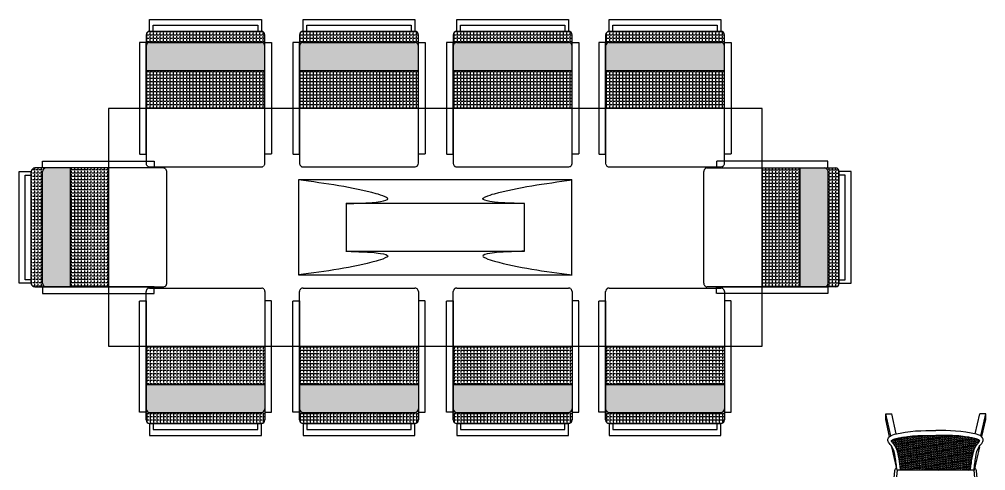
# Model space of a CAD drawing. Header units: millimetres. Extents: x -38686 to 870903, y -23218 to 232707.
# Drawn here: x 52731 to 56798, y 28785 to 30683 of the extents above; entities that cross this region are included whole.
import ezdxf

# ---------------------------------------------------------------- set-up
doc = ezdxf.new("R2010")
doc.units = ezdxf.units.MM
doc.header["$LTSCALE"] = 10
doc.linetypes.add('HIDDEN', pattern=[0.375, 0.25, -0.125])
doc.layers.add('40 - Detail Outline', color=142, linetype='Continuous')
pattern_1 = [(0.000354, (12900.36, 35898.262), (-8.64e-05, 13.97), [10.16, -3.81]), (90.000354, (12900.36, 35898.262), (-13.97, -8.64e-05), [10.16, -3.81])]
pattern_2 = [(0.000354, (12259.322, 35898.262), (-8.64e-05, 13.97), [10.16, -3.81]), (90.000354, (12259.322, 35898.262), (-13.97, -8.64e-05), [10.16, -3.81])]
pattern_3 = [(0.000354, (11612.477, 35898.262), (-8.64e-05, 13.97), [10.16, -3.81]), (90.000354, (11612.477, 35898.262), (-13.97, -8.64e-05), [10.16, -3.81])]
pattern_4 = [(0.000354, (10966.714, 35898.262), (-8.64e-05, 13.97), [10.16, -3.81]), (90.000354, (10966.714, 35898.262), (-13.97, -8.64e-05), [10.16, -3.81])]
pattern_5 = [(359.999646, (12900.36, 23717.933), (-8.64e-05, -13.97), [10.16, -3.81]), (269.999646, (12900.36, 23717.933), (-13.97, 8.64e-05), [10.16, -3.81])]
pattern_6 = [(359.999646, (12259.322, 23717.933), (-8.64e-05, -13.97), [10.16, -3.81]), (269.999646, (12259.322, 23717.933), (-13.97, 8.64e-05), [10.16, -3.81])]
pattern_7 = [(359.999646, (11612.477, 23717.933), (-8.64e-05, -13.97), [10.16, -3.81]), (269.999646, (11612.477, 23717.933), (-13.97, 8.64e-05), [10.16, -3.81])]
pattern_8 = [(359.999646, (10966.714, 23717.933), (-8.64e-05, -13.97), [10.16, -3.81]), (269.999646, (10966.714, 23717.933), (-13.97, 8.64e-05), [10.16, -3.81])]
pattern_9 = [(89.999646, (61446.726, -12739.927), (13.97, -8.64e-05), [10.16, -3.81]), (359.999646, (61446.726, -12739.927), (-8.64e-05, -13.97), [10.16, -3.81])]
pattern_10 = [(90.000354, (47516.397, -12739.927), (-13.97, -8.64e-05), [10.16, -3.81]), (180.000354, (47516.397, -12739.927), (8.64e-05, -13.97), [10.16, -3.81])]

msp = doc.modelspace()

# ---------------------------------------------------------------- hatches: boundary and pattern name
at = {"layer": '40 - Detail Outline'}
h = msp.add_hatch(dxfattribs=at)
h.set_pattern_fill('ANGLE', color=251, scale=2, angle=0.000354, style=0)
h.set_pattern_definition(pattern_4)
h.paths.add_polyline_path([(53749.739, 30585.768, -0.41421356), (53764.739, 30570.768), (53764.739, 30617.842, 0.41421356), (53749.739, 30632.842), (53279.739, 30632.842, 0.41421356), (53264.739, 30617.842), (53264.739, 30570.768, -0.41421356), (53279.739, 30585.768)])
h = msp.add_hatch(dxfattribs=at)
h.set_pattern_fill('ANGLE', color=251, scale=2, angle=0.000354, style=0)
h.set_pattern_definition(pattern_3)
h.paths.add_polyline_path([(54395.501, 30585.768, -0.41421356), (54410.501, 30570.768), (54410.501, 30617.842, 0.41421356), (54395.501, 30632.842), (53925.501, 30632.842, 0.41421356), (53910.501, 30617.842), (53910.501, 30570.768, -0.41421356), (53925.501, 30585.768)])
h = msp.add_hatch(dxfattribs=at)
h.set_pattern_fill('ANGLE', color=251, scale=2, angle=0.000354, style=0)
h.set_pattern_definition(pattern_2)
h.paths.add_polyline_path([(55042.346, 30585.768, -0.41421356), (55057.346, 30570.768), (55057.346, 30617.842, 0.41421356), (55042.346, 30632.842), (54572.346, 30632.842, 0.41421356), (54557.346, 30617.842), (54557.346, 30570.768, -0.41421356), (54572.346, 30585.768)])
h = msp.add_hatch(dxfattribs=at)
h.set_pattern_fill('ANGLE', color=251, scale=2, angle=0.000354, style=0)
h.set_pattern_definition(pattern_1)
h.paths.add_polyline_path([(55683.384, 30585.768, -0.41421356), (55698.384, 30570.768), (55698.384, 30617.842, 0.41421356), (55683.384, 30632.842), (55213.384, 30632.842, 0.41421356), (55198.384, 30617.842), (55198.384, 30570.768, -0.41421356), (55213.384, 30585.768)])
h = msp.add_hatch(dxfattribs=at)
h.set_pattern_fill('ANGLE', color=251, angle=45.000354, style=0)
h.set_pattern_definition([(45.000354, (10966.714, 35898.262), (-4.9391714, 4.9391103), [5.08, -1.905]), (135.000354, (10966.714, 35898.262), (-4.9391103, -4.9391714), [5.08, -1.905])])
h.paths.add_polyline_path([(53764.739, 30468.164), (53764.739, 30570.768, 0.41421356), (53749.739, 30585.768), (53279.739, 30585.768, 0.41421356), (53264.739, 30570.768), (53264.739, 30468.164)])
h = msp.add_hatch(dxfattribs=at)
h.set_pattern_fill('ANGLE', color=251, angle=45.000354, style=0)
h.set_pattern_definition([(45.000354, (11612.477, 35898.262), (-4.9391714, 4.9391103), [5.08, -1.905]), (135.000354, (11612.477, 35898.262), (-4.9391103, -4.9391714), [5.08, -1.905])])
h.paths.add_polyline_path([(54410.501, 30468.164), (54410.501, 30570.768, 0.41421356), (54395.501, 30585.768), (53925.501, 30585.768, 0.41421356), (53910.501, 30570.768), (53910.501, 30468.164)])
h = msp.add_hatch(dxfattribs=at)
h.set_pattern_fill('ANGLE', color=251, angle=45.000354, style=0)
h.set_pattern_definition([(45.000354, (12259.322, 35898.262), (-4.9391714, 4.9391103), [5.08, -1.905]), (135.000354, (12259.322, 35898.262), (-4.9391103, -4.9391714), [5.08, -1.905])])
h.paths.add_polyline_path([(55057.346, 30468.164), (55057.346, 30570.768, 0.41421356), (55042.346, 30585.768), (54572.346, 30585.768, 0.41421356), (54557.346, 30570.768), (54557.346, 30468.164)])
h = msp.add_hatch(dxfattribs=at)
h.set_pattern_fill('ANGLE', color=251, angle=45.000354, style=0)
h.set_pattern_definition([(45.000354, (12900.36, 35898.262), (-4.9391714, 4.9391103), [5.08, -1.905]), (135.000354, (12900.36, 35898.262), (-4.9391103, -4.9391714), [5.08, -1.905])])
h.paths.add_polyline_path([(55698.384, 30468.164), (55698.384, 30570.768, 0.41421356), (55683.384, 30585.768), (55213.384, 30585.768, 0.41421356), (55198.384, 30570.768), (55198.384, 30468.164)])
h = msp.add_hatch(dxfattribs=at)
h.set_pattern_fill('ANGLE', color=251, scale=2, angle=0.000354, style=0)
h.set_pattern_definition(pattern_4)
h.paths.add_polyline_path([(53264.739, 30308.098), (53764.739, 30308.098), (53764.739, 30468.164), (53264.739, 30468.164)])
h = msp.add_hatch(dxfattribs=at)
h.set_pattern_fill('ANGLE', color=251, scale=2, angle=0.000354, style=0)
h.set_pattern_definition(pattern_3)
h.paths.add_polyline_path([(53910.501, 30308.098), (54410.501, 30308.098), (54410.501, 30468.164), (53910.501, 30468.164)])
h = msp.add_hatch(dxfattribs=at)
h.set_pattern_fill('ANGLE', color=251, scale=2, angle=0.000354, style=0)
h.set_pattern_definition(pattern_2)
h.paths.add_polyline_path([(54557.346, 30308.098), (55057.346, 30308.098), (55057.346, 30468.164), (54557.346, 30468.164)])
h = msp.add_hatch(dxfattribs=at)
h.set_pattern_fill('ANGLE', color=251, scale=2, angle=0.000354, style=0)
h.set_pattern_definition(pattern_1)
h.paths.add_polyline_path([(55198.384, 30308.098), (55698.384, 30308.098), (55698.384, 30468.164), (55198.384, 30468.164)])
h = msp.add_hatch(dxfattribs=at)
h.set_pattern_fill('ANGLE', color=251, scale=2, angle=90.000354, style=0)
h.set_pattern_definition(pattern_10)
h.paths.add_polyline_path([(52828.891, 30043.098, -0.41421356), (52843.891, 30058.098), (52796.817, 30058.098, 0.41421356), (52781.817, 30043.098), (52781.817, 29573.098, 0.41421356), (52796.817, 29558.098), (52843.891, 29558.098, -0.41421356), (52828.891, 29573.098)])
h = msp.add_hatch(dxfattribs=at)
h.set_pattern_fill('ANGLE', color=251, angle=135.000354, style=0)
h.set_pattern_definition([(135.000354, (47516.397, -12739.927), (-4.9391103, -4.9391714), [5.08, -1.905]), (225.000354, (47516.397, -12739.927), (4.9391714, -4.9391103), [5.08, -1.905])])
h.paths.add_polyline_path([(52946.495, 30058.098), (52843.891, 30058.098, 0.41421356), (52828.891, 30043.098), (52828.891, 29573.098, 0.41421356), (52843.891, 29558.098), (52946.495, 29558.098)])
h = msp.add_hatch(dxfattribs=at)
h.set_pattern_fill('ANGLE', color=251, scale=2, angle=90.000354, style=0)
h.set_pattern_definition(pattern_10)
h.paths.add_polyline_path([(53106.561, 29558.098), (53106.561, 30058.098), (52946.495, 30058.098), (52946.495, 29558.098)])
h = msp.add_hatch(dxfattribs=at)
h.set_pattern_fill('ANGLE', color=251, scale=2, angle=90.000354, style=0)
h.set_pattern_definition(pattern_9)
h.paths.add_polyline_path([(55856.561, 29558.098), (55856.561, 30058.098), (56016.628, 30058.098), (56016.628, 29558.098)])
h = msp.add_hatch(dxfattribs=at)
h.set_pattern_fill('ANGLE', color=251, angle=135.000354, style=0)
h.set_pattern_definition([(44.999646, (61446.726, -12739.927), (4.9391103, -4.9391714), [5.08, -1.905]), (314.999646, (61446.726, -12739.927), (-4.9391714, -4.9391103), [5.08, -1.905])])
h.paths.add_polyline_path([(56016.628, 30058.098), (56119.232, 30058.098, -0.41421356), (56134.232, 30043.098), (56134.232, 29573.098, -0.41421356), (56119.232, 29558.098), (56016.628, 29558.098)])
h = msp.add_hatch(dxfattribs=at)
h.set_pattern_fill('ANGLE', color=251, scale=2, angle=90.000354, style=0)
h.set_pattern_definition(pattern_9)
h.paths.add_polyline_path([(56134.232, 30043.098, 0.41421356), (56119.232, 30058.098), (56166.306, 30058.098, -0.41421356), (56181.306, 30043.098), (56181.306, 29573.098, -0.41421356), (56166.306, 29558.098), (56119.232, 29558.098, 0.41421356), (56134.232, 29573.098)])
h = msp.add_hatch(dxfattribs=at)
h.set_pattern_fill('ANGLE', color=251, scale=2, angle=0.000354, style=0)
h.set_pattern_definition(pattern_8)
h.paths.add_polyline_path([(53264.739, 29308.098), (53764.739, 29308.098), (53764.739, 29148.032), (53264.739, 29148.032)])
h = msp.add_hatch(dxfattribs=at)
h.set_pattern_fill('ANGLE', color=251, scale=2, angle=0.000354, style=0)
h.set_pattern_definition(pattern_7)
h.paths.add_polyline_path([(53910.501, 29308.098), (54410.501, 29308.098), (54410.501, 29148.032), (53910.501, 29148.032)])
h = msp.add_hatch(dxfattribs=at)
h.set_pattern_fill('ANGLE', color=251, scale=2, angle=0.000354, style=0)
h.set_pattern_definition(pattern_6)
h.paths.add_polyline_path([(54557.346, 29308.098), (55057.346, 29308.098), (55057.346, 29148.032), (54557.346, 29148.032)])
h = msp.add_hatch(dxfattribs=at)
h.set_pattern_fill('ANGLE', color=251, scale=2, angle=0.000354, style=0)
h.set_pattern_definition(pattern_5)
h.paths.add_polyline_path([(55198.384, 29308.098), (55698.384, 29308.098), (55698.384, 29148.032), (55198.384, 29148.032)])
h = msp.add_hatch(dxfattribs=at)
h.set_pattern_fill('ANGLE', color=251, angle=45.000354, style=0)
h.set_pattern_definition([(314.999646, (10966.714, 23717.933), (-4.9391714, -4.9391103), [5.08, -1.905]), (224.999646, (10966.714, 23717.933), (-4.9391103, 4.9391714), [5.08, -1.905])])
h.paths.add_polyline_path([(53764.739, 29148.032), (53764.739, 29045.427, -0.41421356), (53749.739, 29030.427), (53279.739, 29030.427, -0.41421356), (53264.739, 29045.427), (53264.739, 29148.032)])
h = msp.add_hatch(dxfattribs=at)
h.set_pattern_fill('ANGLE', color=251, angle=45.000354, style=0)
h.set_pattern_definition([(314.999646, (11612.477, 23717.933), (-4.9391714, -4.9391103), [5.08, -1.905]), (224.999646, (11612.477, 23717.933), (-4.9391103, 4.9391714), [5.08, -1.905])])
h.paths.add_polyline_path([(54410.501, 29148.032), (54410.501, 29045.427, -0.41421356), (54395.501, 29030.427), (53925.501, 29030.427, -0.41421356), (53910.501, 29045.427), (53910.501, 29148.032)])
h = msp.add_hatch(dxfattribs=at)
h.set_pattern_fill('ANGLE', color=251, angle=45.000354, style=0)
h.set_pattern_definition([(314.999646, (12259.322, 23717.933), (-4.9391714, -4.9391103), [5.08, -1.905]), (224.999646, (12259.322, 23717.933), (-4.9391103, 4.9391714), [5.08, -1.905])])
h.paths.add_polyline_path([(55057.346, 29148.032), (55057.346, 29045.427, -0.41421356), (55042.346, 29030.427), (54572.346, 29030.427, -0.41421356), (54557.346, 29045.427), (54557.346, 29148.032)])
h = msp.add_hatch(dxfattribs=at)
h.set_pattern_fill('ANGLE', color=251, angle=45.000354, style=0)
h.set_pattern_definition([(314.999646, (12900.36, 23717.933), (-4.9391714, -4.9391103), [5.08, -1.905]), (224.999646, (12900.36, 23717.933), (-4.9391103, 4.9391714), [5.08, -1.905])])
h.paths.add_polyline_path([(55698.384, 29148.032), (55698.384, 29045.427, -0.41421356), (55683.384, 29030.427), (55213.384, 29030.427, -0.41421356), (55198.384, 29045.427), (55198.384, 29148.032)])
h = msp.add_hatch(dxfattribs=at)
h.set_pattern_fill('ANGLE', color=251, scale=2, angle=0.000354, style=0)
h.set_pattern_definition(pattern_8)
h.paths.add_polyline_path([(53749.739, 29030.427, 0.41421356), (53764.739, 29045.427), (53764.739, 28998.354, -0.41421356), (53749.739, 28983.354), (53279.739, 28983.354, -0.41421356), (53264.739, 28998.354), (53264.739, 29045.427, 0.41421356), (53279.739, 29030.427)])
h = msp.add_hatch(dxfattribs=at)
h.set_pattern_fill('ANGLE', color=251, scale=2, angle=0.000354, style=0)
h.set_pattern_definition(pattern_7)
h.paths.add_polyline_path([(54395.501, 29030.427, 0.41421356), (54410.501, 29045.427), (54410.501, 28998.354, -0.41421356), (54395.501, 28983.354), (53925.501, 28983.354, -0.41421356), (53910.501, 28998.354), (53910.501, 29045.427, 0.41421356), (53925.501, 29030.427)])
h = msp.add_hatch(dxfattribs=at)
h.set_pattern_fill('ANGLE', color=251, scale=2, angle=0.000354, style=0)
h.set_pattern_definition(pattern_6)
h.paths.add_polyline_path([(55042.346, 29030.427, 0.41421356), (55057.346, 29045.427), (55057.346, 28998.354, -0.41421356), (55042.346, 28983.354), (54572.346, 28983.354, -0.41421356), (54557.346, 28998.354), (54557.346, 29045.427, 0.41421356), (54572.346, 29030.427)])
h = msp.add_hatch(dxfattribs=at)
h.set_pattern_fill('ANGLE', color=251, scale=2, angle=0.000354, style=0)
h.set_pattern_definition(pattern_5)
h.paths.add_polyline_path([(55683.384, 29030.427, 0.41421356), (55698.384, 29045.427), (55698.384, 28998.354, -0.41421356), (55683.384, 28983.354), (55213.384, 28983.354, -0.41421356), (55198.384, 28998.354), (55198.384, 29045.427, 0.41421356), (55213.384, 29030.427)])
h = msp.add_hatch(dxfattribs=at)
h.set_pattern_fill('ANGLE', color=251, angle=-46.589125, style=0)
h.set_pattern_definition([(313.4108746, (-95694.9915, -5906.272), (5.0742131, 4.80026943), [5.08, -1.905]), (43.4108746, (-95694.9915, -5906.272), (-4.80026943, 5.0742131), [5.08, -1.905])])
edge = h.paths.add_edge_path()
edge.add_spline(control_points=[(56587.588, 28933.68), (56571.361, 28933.127), (56556.601, 28933.368), (56524.284, 28933.205), (56506.733, 28932.668), (56476.67, 28930.137), (56464.247, 28928.635), (56445.377, 28925.431), (56439.048, 28924.205), (56429.48, 28922.094), (56426.278, 28921.345), (56421.455, 28920.15), (56419.844, 28919.74), (56416.615, 28918.895), (56415.064, 28918.477), (56412.147, 28917.627), (56410.782, 28917.194), (56408.297, 28916.308), (56407.179, 28915.855), (56405.248, 28914.953), (56404.436, 28914.504), (56403.368, 28913.813), (56403.017, 28913.554), (56402.431, 28913.072), (56402.198, 28912.85), (56401.813, 28912.437), (56401.663, 28912.247), (56401.467, 28911.961), (56401.407, 28911.865), (56401.292, 28911.666), (56401.236, 28911.558), (56401.095, 28911.261), (56401.017, 28911.066), (56400.897, 28910.702), (56400.856, 28910.533), (56400.82, 28910.34), (56400.812, 28910.286), (56400.808, 28910.244)], knot_values=[136.27052956, 136.27052956, 136.27052956, 136.27052956, 182.35900197, 182.35900197, 237.24823115, 237.24823115, 275.45758454, 275.45758454, 294.56226124, 294.56226124, 304.11459959, 304.11459959, 308.89076877, 308.89076877, 313.66693794, 313.66693794, 318.44310711, 318.44310711, 323.21927629, 323.21927629, 327.99544546, 327.99544546, 331.06710747, 331.06710747, 334.13876948, 334.13876948, 337.21043149, 337.21043149, 338.74626249, 338.74626249, 340.2820935, 340.2820935, 342.72931793, 342.72931793, 345.17654235, 345.17654235, 346.40015456, 346.40015456, 346.40015456, 346.40015456], degree=3, periodic=0)
edge.add_spline(control_points=[(56400.808, 28910.244), (56400.814, 28910.224), (56400.822, 28910.2), (56400.89, 28910.005), (56401.007, 28909.716), (56401.295, 28909.137), (56401.409, 28908.919), (56401.673, 28908.442), (56401.825, 28908.18), (56402.127, 28907.676), (56402.268, 28907.446), (56402.646, 28906.847), (56402.891, 28906.474), (56403.465, 28905.626), (56403.802, 28905.147), (56405.144, 28903.299), (56406.277, 28901.857), (56408.763, 28898.751), (56410.116, 28897.088), (56412.164, 28894.435), (56412.817, 28893.57), (56413.8, 28892.214), (56414.129, 28891.752), (56414.785, 28890.807), (56415.114, 28890.321), (56415.813, 28889.263), (56416.179, 28888.691), (56417.47, 28886.613), (56418.341, 28885.091), (56421.464, 28879.203), (56423.316, 28874.75), (56426.387, 28865.833), (56427.607, 28861.367), (56429.287, 28854.167), (56429.86, 28851.4), (56430.907, 28845.939), (56431.38, 28843.247), (56432.052, 28843.482), (56432.271, 28842.162), (56432.964, 28837.901), (56433.419, 28834.972), (56434.383, 28828.516), (56434.883, 28824.994), (56436.344, 28814.28), (56437.234, 28807.142), (56438.518, 28796.511), (56438.938, 28792.98), (56439.567, 28787.688)], knot_values=[0, 0, 0, 0, 0.4467213, 0.4467213, 3.2182018, 3.2182018, 4.60394205, 4.60394205, 5.9896823, 5.9896823, 7.13270368, 7.13270368, 8.93584445, 8.93584445, 11.1656499, 11.1656499, 17.34661086, 17.34661086, 23.52757183, 23.52757183, 26.35228891, 26.35228891, 27.76464745, 27.76464745, 29.177006, 29.177006, 30.82016315, 30.82016315, 35.11651363, 35.11651363, 47.29305568, 47.29305568, 59.46959774, 59.46959774, 67.16425563, 67.16425563, 74.85891352, 74.85891352, 78.70624247, 78.70624247, 87.30628666, 87.30628666, 97.74865444, 97.74865444, 119.2350253, 119.2350253, 129.97821073, 129.97821073, 129.97821073, 129.97821073], degree=3, periodic=0)
edge.add_line((56439.567, 28787.688), (56733.385, 28787.688))
edge.add_spline(control_points=[(56733.385, 28787.688), (56734.013, 28792.98), (56734.433, 28796.511), (56735.718, 28807.142), (56736.607, 28814.28), (56738.068, 28824.994), (56738.568, 28828.516), (56739.533, 28834.972), (56739.988, 28837.901), (56740.681, 28842.162), (56740.899, 28843.482), (56741.571, 28843.247), (56742.044, 28845.939), (56743.091, 28851.4), (56743.665, 28854.167), (56745.344, 28861.367), (56746.564, 28865.833), (56749.635, 28874.75), (56751.488, 28879.203), (56754.61, 28885.091), (56755.481, 28886.613), (56756.772, 28888.691), (56757.138, 28889.263), (56757.837, 28890.321), (56758.166, 28890.807), (56758.823, 28891.752), (56759.151, 28892.214), (56760.135, 28893.57), (56760.787, 28894.435), (56762.835, 28897.088), (56764.188, 28898.751), (56766.675, 28901.857), (56767.807, 28903.299), (56769.149, 28905.147), (56769.486, 28905.626), (56770.061, 28906.474), (56770.305, 28906.847), (56770.683, 28907.446), (56770.824, 28907.676), (56771.126, 28908.18), (56771.278, 28908.442), (56771.542, 28908.919), (56771.656, 28909.137), (56771.944, 28909.716), (56772.061, 28910.005), (56772.129, 28910.2), (56772.137, 28910.224), (56772.143, 28910.244)], knot_values=[0, 0, 0, 0, 10.74318543, 10.74318543, 32.2295563, 32.2295563, 42.67192408, 42.67192408, 51.27196826, 51.27196826, 55.11929721, 55.11929721, 62.8139551, 62.8139551, 70.508613, 70.508613, 82.68515505, 82.68515505, 94.8616971, 94.8616971, 99.15804759, 99.15804759, 100.80120474, 100.80120474, 102.21356328, 102.21356328, 103.62592182, 103.62592182, 106.45063891, 106.45063891, 112.63159987, 112.63159987, 118.81256084, 118.81256084, 121.04236628, 121.04236628, 122.84550705, 122.84550705, 123.98852844, 123.98852844, 125.37426868, 125.37426868, 126.76000893, 126.76000893, 129.53148943, 129.53148943, 129.97821073, 129.97821073, 129.97821073, 129.97821073], degree=3, periodic=0)
edge.add_spline(control_points=[(56772.143, 28910.244), (56772.139, 28910.286), (56772.131, 28910.34), (56772.095, 28910.533), (56772.054, 28910.702), (56771.935, 28911.066), (56771.857, 28911.261), (56771.716, 28911.558), (56771.659, 28911.666), (56771.544, 28911.865), (56771.484, 28911.961), (56771.288, 28912.247), (56771.138, 28912.437), (56770.754, 28912.85), (56770.52, 28913.072), (56769.934, 28913.554), (56769.583, 28913.813), (56768.515, 28914.504), (56767.703, 28914.953), (56765.772, 28915.855), (56764.654, 28916.308), (56762.169, 28917.194), (56760.804, 28917.627), (56757.888, 28918.477), (56756.336, 28918.895), (56753.107, 28919.74), (56751.496, 28920.15), (56746.673, 28921.345), (56743.472, 28922.094), (56733.903, 28924.205), (56727.574, 28925.431), (56708.704, 28928.635), (56696.281, 28930.137), (56666.219, 28932.668), (56648.667, 28933.205), (56616.35, 28933.368), (56601.59, 28933.127), (56587.588, 28933.68)], knot_values=[136.27052956, 136.27052956, 136.27052956, 136.27052956, 137.49414178, 137.49414178, 139.9413662, 139.9413662, 142.38859063, 142.38859063, 143.92442163, 143.92442163, 145.46025264, 145.46025264, 148.53191465, 148.53191465, 151.60357665, 151.60357665, 154.67523866, 154.67523866, 159.45140784, 159.45140784, 164.22757701, 164.22757701, 169.00374619, 169.00374619, 173.77991536, 173.77991536, 178.55608454, 178.55608454, 188.10842288, 188.10842288, 207.21309958, 207.21309958, 245.42245298, 245.42245298, 300.31168215, 300.31168215, 346.40015456, 346.40015456, 346.40015456, 346.40015456], degree=3, periodic=0)

# ---------------------------------------------------------------- linework, layer by layer
at = {"layer": '40 - Detail Outline', "color": 0}
for p, q in [((53279.739, 30632.842), (53749.739, 30632.842)), ((53925.501, 30632.842), (54395.501, 30632.842)), ((54572.346, 30632.842), (55042.346, 30632.842)), ((55213.384, 30632.842), (55683.384, 30632.842)), ((53264.739, 30617.842), (53264.739, 30308.098)), ((53279.739, 30585.768), (53749.739, 30585.768)), ((53764.739, 30308.098), (53764.739, 30617.842)), ((53910.501, 30617.842), (53910.501, 30308.098)), ((53925.501, 30585.768), (54395.501, 30585.768)), ((54410.501, 30308.098), (54410.501, 30617.842)), ((54557.346, 30617.842), (54557.346, 30308.098)), ((54572.346, 30585.768), (55042.346, 30585.768)), ((55057.346, 30308.098), (55057.346, 30617.842)), ((55198.384, 30617.842), (55198.384, 30308.098)), ((55213.384, 30585.768), (55683.384, 30585.768)), ((55698.384, 30308.098), (55698.384, 30617.842)), ((53264.739, 30468.164), (53764.739, 30468.164)), ((53910.501, 30468.164), (54410.501, 30468.164)), ((54557.346, 30468.164), (55057.346, 30468.164)), ((55198.384, 30468.164), (55698.384, 30468.164)), ((53106.561, 30058.098), (52796.817, 30058.098)), ((52946.495, 29558.098), (52946.495, 30058.098)), ((55856.561, 30058.098), (56166.306, 30058.098)), ((56016.628, 29558.098), (56016.628, 30058.098)), ((52781.817, 29573.098), (52781.817, 30043.098)), ((52828.891, 29573.098), (52828.891, 30043.098)), ((56134.232, 29573.098), (56134.232, 30043.098)), ((56181.306, 29573.098), (56181.306, 30043.098)), ((52796.817, 29558.098), (53106.561, 29558.098)), ((56166.306, 29558.098), (55856.561, 29558.098)), ((53264.739, 28998.354), (53264.739, 29308.098)), ((53764.739, 29308.098), (53764.739, 28998.354)), ((53910.501, 28998.354), (53910.501, 29308.098)), ((54410.501, 29308.098), (54410.501, 28998.354)), ((54557.346, 28998.354), (54557.346, 29308.098)), ((55057.346, 29308.098), (55057.346, 28998.354)), ((55198.384, 28998.354), (55198.384, 29308.098)), ((55698.384, 29308.098), (55698.384, 28998.354)), ((53264.739, 29148.032), (53764.739, 29148.032)), ((53910.501, 29148.032), (54410.501, 29148.032)), ((54557.346, 29148.032), (55057.346, 29148.032)), ((55198.384, 29148.032), (55698.384, 29148.032)), ((53279.739, 29030.427), (53749.739, 29030.427)), ((53925.501, 29030.427), (54395.501, 29030.427)), ((54572.346, 29030.427), (55042.346, 29030.427)), ((55213.384, 29030.427), (55683.384, 29030.427)), ((56398.121, 28932.325), (56377.763, 29024.789)), ((56393.307, 28929.188), (56377.763, 28999.789)), ((56421.471, 28939.819), (56402.763, 29024.789)), ((56753.814, 28939.819), (56772.522, 29024.789)), ((56777.164, 28932.325), (56797.522, 29024.789)), ((56781.978, 28929.188), (56797.522, 28999.789)), ((53279.739, 28983.354), (53749.739, 28983.354)), ((53925.501, 28983.354), (54395.501, 28983.354)), ((54572.346, 28983.354), (55042.346, 28983.354)), ((55213.384, 28983.354), (55683.384, 28983.354)), ((56424.461, 28787.688), (56402.84, 28885.89)), ((56750.824, 28787.688), (56772.445, 28885.89))]:
    msp.add_line(p, q, dxfattribs=at)
at = {"layer": '40 - Detail Outline', "color": 252, "linetype": 'HIDDEN'}
for p, q in [((53264.739, 30308.098), (53264.739, 30077.842)), ((53764.739, 30077.842), (53764.739, 30308.098)), ((53910.501, 30308.098), (53910.501, 30077.842)), ((54410.501, 30077.842), (54410.501, 30308.098)), ((54557.346, 30308.098), (54557.346, 30077.842)), ((55057.346, 30077.842), (55057.346, 30308.098)), ((55198.384, 30308.098), (55198.384, 30077.842)), ((55698.384, 30077.842), (55698.384, 30308.098)), ((53336.817, 30058.098), (53106.561, 30058.098)), ((53279.739, 30062.842), (53749.739, 30062.842)), ((53925.501, 30062.842), (54395.501, 30062.842)), ((54572.346, 30062.842), (55042.346, 30062.842)), ((55213.384, 30062.842), (55683.384, 30062.842)), ((55626.306, 30058.098), (55856.561, 30058.098)), ((53351.817, 29573.098), (53351.817, 30043.098)), ((55611.306, 29573.098), (55611.306, 30043.098)), ((53106.561, 29558.098), (53336.817, 29558.098)), ((53264.739, 29308.098), (53264.739, 29538.354)), ((53279.739, 29553.354), (53749.739, 29553.354)), ((53764.739, 29538.354), (53764.739, 29308.098)), ((53910.501, 29308.098), (53910.501, 29538.354)), ((53925.501, 29553.354), (54395.501, 29553.354)), ((54410.501, 29538.354), (54410.501, 29308.098)), ((54557.346, 29308.098), (54557.346, 29538.354)), ((54572.346, 29553.354), (55042.346, 29553.354)), ((55057.346, 29538.354), (55057.346, 29308.098)), ((55198.384, 29308.098), (55198.384, 29538.354)), ((55213.384, 29553.354), (55683.384, 29553.354)), ((55856.561, 29558.098), (55626.306, 29558.098)), ((55698.384, 29538.354), (55698.384, 29308.098))]:
    msp.add_line(p, q, dxfattribs=at)
at = {"layer": '40 - Detail Outline', "color": 252}
for points in [[(53279.739, 30632.842), (53279.739, 30683.273), (53749.739, 30683.273), (53749.739, 30632.842)], [(53925.501, 30632.842), (53925.501, 30683.273), (54395.501, 30683.273), (54395.501, 30632.842)], [(54572.346, 30632.842), (54572.346, 30683.273), (55042.346, 30683.273), (55042.346, 30632.842)], [(55213.384, 30632.842), (55213.384, 30683.273), (55683.384, 30683.273), (55683.384, 30632.842)], [(53294.739, 30632.842), (53294.739, 30658.273), (53734.739, 30658.273), (53734.739, 30632.842)], [(53940.501, 30632.842), (53940.501, 30658.273), (54380.501, 30658.273), (54380.501, 30632.842)], [(54587.346, 30632.842), (54587.346, 30658.273), (55027.346, 30658.273), (55027.346, 30632.842)], [(55228.384, 30632.842), (55228.384, 30658.273), (55668.384, 30658.273), (55668.384, 30632.842)], [(52781.817, 29573.098), (52731.387, 29573.098), (52731.387, 30043.098), (52781.817, 30043.098)], [(52781.817, 29588.098), (52756.387, 29588.098), (52756.387, 30028.098), (52781.817, 30028.098)], [(56181.306, 29573.098), (56231.736, 29573.098), (56231.736, 30043.098), (56181.306, 30043.098)], [(56181.306, 29588.098), (56206.736, 29588.098), (56206.736, 30028.098), (56181.306, 30028.098)], [(53279.739, 28983.354), (53279.739, 28932.923), (53749.739, 28932.923), (53749.739, 28983.354)], [(53294.739, 28983.354), (53294.739, 28957.923), (53734.739, 28957.923), (53734.739, 28983.354)], [(53925.501, 28983.354), (53925.501, 28932.923), (54395.501, 28932.923), (54395.501, 28983.354)], [(53940.501, 28983.354), (53940.501, 28957.923), (54380.501, 28957.923), (54380.501, 28983.354)], [(54572.346, 28983.354), (54572.346, 28932.923), (55042.346, 28932.923), (55042.346, 28983.354)], [(54587.346, 28983.354), (54587.346, 28957.923), (55027.346, 28957.923), (55027.346, 28983.354)], [(55213.384, 28983.354), (55213.384, 28932.923), (55683.384, 28932.923), (55683.384, 28983.354)], [(55228.384, 28983.354), (55228.384, 28957.923), (55668.384, 28957.923), (55668.384, 28983.354)]]:
    msp.add_lwpolyline(points, dxfattribs=at)
at = {"layer": '40 - Detail Outline', "color": 0}
for points in [[(53264.739, 30585.523), (53236.485, 30585.523), (53236.485, 30308.098)], [(53264.739, 30308.098), (53264.739, 30585.523)], [(53764.739, 30585.523), (53792.992, 30585.523), (53792.992, 30308.098)], [(53764.739, 30308.098), (53764.739, 30585.523)], [(53910.501, 30585.523), (53882.248, 30585.523), (53882.248, 30308.098)], [(53910.501, 30308.098), (53910.501, 30585.523)], [(54410.501, 30585.523), (54438.755, 30585.523), (54438.755, 30308.098)], [(54410.501, 30308.098), (54410.501, 30585.523)], [(54557.346, 30585.523), (54529.093, 30585.523), (54529.093, 30308.098)], [(54557.346, 30308.098), (54557.346, 30585.523)], [(55057.346, 30585.523), (55085.6, 30585.523), (55085.6, 30308.098)], [(55057.346, 30308.098), (55057.346, 30585.523)], [(55198.384, 30585.523), (55170.131, 30585.523), (55170.131, 30308.098)], [(55198.384, 30308.098), (55198.384, 30585.523)], [(55698.384, 30585.523), (55726.638, 30585.523), (55726.638, 30308.098)], [(55698.384, 30308.098), (55698.384, 30585.523)], [(52829.136, 30058.098), (52829.136, 30086.351), (53106.561, 30086.351)], [(53106.561, 30058.098), (52829.136, 30058.098)], [(56133.987, 30058.098), (56133.987, 30086.351), (55856.561, 30086.351)], [(55856.561, 30058.098), (56133.987, 30058.098)], [(52829.136, 29558.098), (52829.136, 29529.844), (53106.561, 29529.844)], [(53106.561, 29558.098), (52829.136, 29558.098)], [(56133.987, 29558.098), (56133.987, 29529.844), (55856.561, 29529.844)], [(55856.561, 29558.098), (56133.987, 29558.098)], [(53264.739, 29030.672), (53236.485, 29030.672), (53236.485, 29308.098)], [(53264.739, 29308.098), (53264.739, 29030.672)], [(53764.739, 29030.672), (53792.992, 29030.672), (53792.992, 29308.098)], [(53764.739, 29308.098), (53764.739, 29030.672)], [(53910.501, 29030.672), (53882.248, 29030.672), (53882.248, 29308.098)], [(53910.501, 29308.098), (53910.501, 29030.672)], [(54410.501, 29030.672), (54438.755, 29030.672), (54438.755, 29308.098)], [(54410.501, 29308.098), (54410.501, 29030.672)], [(54557.346, 29030.672), (54529.093, 29030.672), (54529.093, 29308.098)], [(54557.346, 29308.098), (54557.346, 29030.672)], [(55057.346, 29030.672), (55085.6, 29030.672), (55085.6, 29308.098)], [(55057.346, 29308.098), (55057.346, 29030.672)], [(55198.384, 29030.672), (55170.131, 29030.672), (55170.131, 29308.098)], [(55198.384, 29308.098), (55198.384, 29030.672)], [(55698.384, 29030.672), (55726.638, 29030.672), (55726.638, 29308.098)], [(55698.384, 29308.098), (55698.384, 29030.672)], [(56377.763, 28999.789), (56377.763, 29024.789), (56402.763, 29024.789)], [(56797.522, 28999.789), (56797.522, 29024.789), (56772.522, 29024.789)], [(56755.854, 28707.771), (56748.49, 28787.688), (56424.461, 28787.688), (56417.103, 28707.832)]]:
    msp.add_lwpolyline(points, dxfattribs=at)
msp.add_lwpolyline([(55856.561, 30308.098), (53106.561, 30308.098), (53106.561, 29308.098), (55856.561, 29308.098)], close=True, dxfattribs=at)
at = {"layer": '40 - Detail Outline', "color": 252, "linetype": 'HIDDEN'}
for points in [[(53236.485, 30308.098), (53236.485, 30116.139), (53264.739, 30116.139), (53264.739, 30308.098)], [(53792.992, 30308.098), (53792.992, 30116.139), (53764.739, 30116.139), (53764.739, 30308.098)], [(53882.248, 30308.098), (53882.248, 30116.139), (53910.501, 30116.139), (53910.501, 30308.098)], [(54438.755, 30308.098), (54438.755, 30116.139), (54410.501, 30116.139), (54410.501, 30308.098)], [(54529.093, 30308.098), (54529.093, 30116.139), (54557.346, 30116.139), (54557.346, 30308.098)], [(55085.6, 30308.098), (55085.6, 30116.139), (55057.346, 30116.139), (55057.346, 30308.098)], [(55170.131, 30308.098), (55170.131, 30116.139), (55198.384, 30116.139), (55198.384, 30308.098)], [(55726.638, 30308.098), (55726.638, 30116.139), (55698.384, 30116.139), (55698.384, 30308.098)], [(53106.561, 30086.351), (53298.52, 30086.351), (53298.52, 30058.098), (53106.561, 30058.098)], [(55856.561, 30086.351), (55664.603, 30086.351), (55664.603, 30058.098), (55856.561, 30058.098)], [(53106.561, 29529.844), (53298.52, 29529.844), (53298.52, 29558.098), (53106.561, 29558.098)], [(55856.561, 29529.844), (55664.603, 29529.844), (55664.603, 29558.098), (55856.561, 29558.098)], [(53236.485, 29308.098), (53236.485, 29500.056), (53264.739, 29500.056), (53264.739, 29308.098)], [(53792.992, 29308.098), (53792.992, 29500.056), (53764.739, 29500.056), (53764.739, 29308.098)], [(53882.248, 29308.098), (53882.248, 29500.056), (53910.501, 29500.056), (53910.501, 29308.098)], [(54438.755, 29308.098), (54438.755, 29500.056), (54410.501, 29500.056), (54410.501, 29308.098)], [(54529.093, 29308.098), (54529.093, 29500.056), (54557.346, 29500.056), (54557.346, 29308.098)], [(55085.6, 29308.098), (55085.6, 29500.056), (55057.346, 29500.056), (55057.346, 29308.098)], [(55170.131, 29308.098), (55170.131, 29500.056), (55198.384, 29500.056), (55198.384, 29308.098)], [(55726.638, 29308.098), (55726.638, 29500.056), (55698.384, 29500.056), (55698.384, 29308.098)]]:
    msp.add_lwpolyline(points, dxfattribs=at)
at = {"layer": '40 - Detail Outline', "color": 252}
for points in [[(55056.561, 30008.098), (53906.561, 30008.098), (53906.561, 29608.098), (55056.561, 29608.098)], [(54856.561, 29908.098), (54106.561, 29908.098), (54106.561, 29708.098), (54856.561, 29708.098)]]:
    msp.add_lwpolyline(points, close=True, dxfattribs=at)
at = {"layer": '40 - Detail Outline', "color": 0}
for points in [[(56423.4, 28796.585, 0.28172844), (56414.103, 28783.982), (56407.081, 28707.832)], [(56765.871, 28707.832), (56758.848, 28783.982, 0.28172843), (56749.552, 28796.585)]]:
    msp.add_lwpolyline(points, format="xyb", dxfattribs=at)
for centre, start, end in [((53279.739, 30617.842), 90, 180), ((53749.739, 30617.842), 0, 90), ((53925.501, 30617.842), 90, 180), ((54395.501, 30617.842), 0, 90), ((54572.346, 30617.842), 90, 180), ((55042.346, 30617.842), 0, 90), ((55213.384, 30617.842), 90, 180), ((55683.384, 30617.842), 0, 90), ((53279.739, 30570.768), 90, 180), ((53749.739, 30570.768), 0, 90), ((53925.501, 30570.768), 90, 180), ((54395.501, 30570.768), 0, 90), ((54572.346, 30570.768), 90, 180), ((55042.346, 30570.768), 0, 90), ((55213.384, 30570.768), 90, 180), ((55683.384, 30570.768), 0, 90), ((52796.817, 30043.098), 90, 180), ((52843.891, 30043.098), 90, 180), ((56119.232, 30043.098), 0, 90), ((56166.306, 30043.098), 0, 90), ((52796.817, 29573.098), 180, 270), ((52843.891, 29573.098), 180, 270), ((56119.232, 29573.098), 270, 0), ((56166.306, 29573.098), 270, 0), ((53279.739, 29045.427), 180, 270), ((53749.739, 29045.427), 270, 0), ((53925.501, 29045.427), 180, 270), ((54395.501, 29045.427), 270, 0), ((54572.346, 29045.427), 180, 270), ((55042.346, 29045.427), 270, 0), ((55213.384, 29045.427), 180, 270), ((55683.384, 29045.427), 270, 0), ((53279.739, 28998.354), 180, 270), ((53749.739, 28998.354), 270, 0), ((53925.501, 28998.354), 180, 270), ((54395.501, 28998.354), 270, 0), ((54572.346, 28998.354), 180, 270), ((55042.346, 28998.354), 270, 0), ((55213.384, 28998.354), 180, 270), ((55683.384, 28998.354), 270, 0)]:
    msp.add_arc(centre, 15, start, end, dxfattribs=at)
at = {"layer": '40 - Detail Outline', "color": 252, "linetype": 'HIDDEN'}
for centre, start, end in [((53279.739, 30077.842), 180, 270), ((53336.817, 30043.098), 0, 90), ((53749.739, 30077.842), 270, 0), ((53925.501, 30077.842), 180, 270), ((54395.501, 30077.842), 270, 0), ((54572.346, 30077.842), 180, 270), ((55042.346, 30077.842), 270, 0), ((55213.384, 30077.842), 180, 270), ((55626.306, 30043.098), 90, 180), ((55683.384, 30077.842), 270, 0), ((53336.817, 29573.098), 270, 0), ((55626.306, 29573.098), 180, 270), ((53279.739, 29538.354), 90, 180), ((53749.739, 29538.354), 0, 90), ((53925.501, 29538.354), 90, 180), ((54395.501, 29538.354), 0, 90), ((54572.346, 29538.354), 90, 180), ((55042.346, 29538.354), 0, 90), ((55213.384, 29538.354), 90, 180), ((55683.384, 29538.354), 0, 90)]:
    msp.add_arc(centre, 15, start, end, dxfattribs=at)
at = {"layer": '40 - Detail Outline', "color": 251}
for points in [[(54105.866, 29908.098), (54189.5, 29911.216), (54251.806, 29917.476), (54281.659, 29929.291), (54270.544, 29936.438), (54232.949, 29949.895), (53905.866, 30008.098)], [(54857.257, 29908.098), (54773.623, 29911.216), (54711.317, 29917.476), (54681.464, 29929.291), (54692.579, 29936.438), (54730.174, 29949.895), (55057.257, 30008.098)], [(54105.866, 29708.098), (54189.5, 29704.979), (54251.806, 29698.72), (54281.659, 29686.904), (54270.544, 29679.758), (54232.949, 29666.3), (53905.866, 29608.098)], [(54857.257, 29708.098), (54773.623, 29704.979), (54711.317, 29698.72), (54681.464, 29686.904), (54692.579, 29679.758), (54730.174, 29666.3), (55057.257, 29608.098)]]:
    msp.add_spline(points, degree=3, dxfattribs=at)
at = {"layer": '40 - Detail Outline', "color": 0}
for points in [[(56424.461, 28787.688), (56416.996, 28842.551), (56402.691, 28886.114), (56389.066, 28904.492), (56385.912, 28912.575), (56388.257, 28923.289), (56414.394, 28938.021), (56587.643, 28954.027)], [(56748.49, 28787.688), (56755.955, 28842.551), (56770.261, 28886.114), (56783.885, 28904.492), (56787.04, 28912.575), (56784.694, 28923.289), (56758.557, 28938.021), (56587.643, 28954.027)]]:
    msp.add_spline(points, degree=3, dxfattribs=at)
for points, knots in [([(56400.808, 28910.244), (56400.812, 28910.286), (56400.82, 28910.34), (56400.856, 28910.533), (56400.897, 28910.702), (56401.017, 28911.066), (56401.095, 28911.261), (56401.236, 28911.558), (56401.292, 28911.666), (56401.407, 28911.865), (56401.467, 28911.961), (56401.663, 28912.247), (56401.813, 28912.437), (56402.198, 28912.85), (56402.431, 28913.072), (56403.017, 28913.554), (56403.368, 28913.813), (56404.436, 28914.504), (56405.248, 28914.953), (56407.179, 28915.855), (56408.297, 28916.308), (56410.782, 28917.194), (56412.147, 28917.627), (56415.064, 28918.477), (56416.615, 28918.895), (56419.844, 28919.74), (56421.455, 28920.15), (56426.278, 28921.345), (56429.48, 28922.094), (56439.048, 28924.205), (56445.377, 28925.431), (56464.247, 28928.635), (56476.67, 28930.137), (56506.733, 28932.668), (56524.284, 28933.205), (56556.601, 28933.368), (56571.361, 28933.127), (56587.588, 28933.68)], [136.27052956, 136.27052956, 136.27052956, 136.27052956, 137.49414178, 137.49414178, 139.9413662, 139.9413662, 142.38859063, 142.38859063, 143.92442163, 143.92442163, 145.46025264, 145.46025264, 148.53191465, 148.53191465, 151.60357665, 151.60357665, 154.67523866, 154.67523866, 159.45140784, 159.45140784, 164.22757701, 164.22757701, 169.00374619, 169.00374619, 173.77991536, 173.77991536, 178.55608454, 178.55608454, 188.10842288, 188.10842288, 207.21309958, 207.21309958, 245.42245298, 245.42245298, 300.31168215, 300.31168215, 346.40015456, 346.40015456, 346.40015456, 346.40015456]), ([(56439.567, 28787.688), (56438.938, 28792.98), (56438.518, 28796.511), (56437.234, 28807.142), (56436.344, 28814.28), (56434.883, 28824.994), (56434.383, 28828.516), (56433.419, 28834.972), (56432.964, 28837.901), (56432.271, 28842.162), (56432.052, 28843.482), (56431.38, 28843.247), (56430.907, 28845.939), (56429.86, 28851.4), (56429.287, 28854.167), (56427.607, 28861.367), (56426.387, 28865.833), (56423.316, 28874.75), (56421.464, 28879.203), (56418.341, 28885.091), (56417.47, 28886.613), (56416.179, 28888.691), (56415.813, 28889.263), (56415.114, 28890.321), (56414.785, 28890.807), (56414.129, 28891.752), (56413.8, 28892.214), (56412.817, 28893.57), (56412.164, 28894.435), (56410.116, 28897.088), (56408.763, 28898.751), (56406.277, 28901.857), (56405.144, 28903.299), (56403.802, 28905.147), (56403.465, 28905.626), (56402.891, 28906.474), (56402.646, 28906.847), (56402.268, 28907.446), (56402.127, 28907.676), (56401.825, 28908.18), (56401.673, 28908.442), (56401.409, 28908.919), (56401.295, 28909.137), (56401.007, 28909.716), (56400.89, 28910.005), (56400.822, 28910.2), (56400.814, 28910.224), (56400.808, 28910.244)], [0, 0, 0, 0, 10.74318543, 10.74318543, 32.2295563, 32.2295563, 42.67192408, 42.67192408, 51.27196826, 51.27196826, 55.11929721, 55.11929721, 62.8139551, 62.8139551, 70.508613, 70.508613, 82.68515505, 82.68515505, 94.8616971, 94.8616971, 99.15804759, 99.15804759, 100.80120474, 100.80120474, 102.21356328, 102.21356328, 103.62592182, 103.62592182, 106.45063891, 106.45063891, 112.63159987, 112.63159987, 118.81256084, 118.81256084, 121.04236628, 121.04236628, 122.84550705, 122.84550705, 123.98852844, 123.98852844, 125.37426868, 125.37426868, 126.76000893, 126.76000893, 129.53148943, 129.53148943, 129.97821073, 129.97821073, 129.97821073, 129.97821073]), ([(56772.143, 28910.244), (56772.139, 28910.286), (56772.131, 28910.34), (56772.095, 28910.533), (56772.054, 28910.702), (56771.935, 28911.066), (56771.857, 28911.261), (56771.716, 28911.558), (56771.659, 28911.666), (56771.544, 28911.865), (56771.484, 28911.961), (56771.288, 28912.247), (56771.138, 28912.437), (56770.754, 28912.85), (56770.52, 28913.072), (56769.934, 28913.554), (56769.583, 28913.813), (56768.515, 28914.504), (56767.703, 28914.953), (56765.772, 28915.855), (56764.654, 28916.308), (56762.169, 28917.194), (56760.804, 28917.627), (56757.888, 28918.477), (56756.336, 28918.895), (56753.107, 28919.74), (56751.496, 28920.15), (56746.673, 28921.345), (56743.472, 28922.094), (56733.903, 28924.205), (56727.574, 28925.431), (56708.704, 28928.635), (56696.281, 28930.137), (56666.219, 28932.668), (56648.667, 28933.205), (56616.35, 28933.368), (56601.59, 28933.127), (56587.588, 28933.68)], [136.27052956, 136.27052956, 136.27052956, 136.27052956, 137.49414178, 137.49414178, 139.9413662, 139.9413662, 142.38859063, 142.38859063, 143.92442163, 143.92442163, 145.46025264, 145.46025264, 148.53191465, 148.53191465, 151.60357665, 151.60357665, 154.67523866, 154.67523866, 159.45140784, 159.45140784, 164.22757701, 164.22757701, 169.00374619, 169.00374619, 173.77991536, 173.77991536, 178.55608454, 178.55608454, 188.10842288, 188.10842288, 207.21309958, 207.21309958, 245.42245298, 245.42245298, 300.31168215, 300.31168215, 346.40015456, 346.40015456, 346.40015456, 346.40015456]), ([(56733.385, 28787.688), (56734.013, 28792.98), (56734.433, 28796.511), (56735.718, 28807.142), (56736.607, 28814.28), (56738.068, 28824.994), (56738.568, 28828.516), (56739.533, 28834.972), (56739.988, 28837.901), (56740.681, 28842.162), (56740.899, 28843.482), (56741.571, 28843.247), (56742.044, 28845.939), (56743.091, 28851.4), (56743.665, 28854.167), (56745.344, 28861.367), (56746.564, 28865.833), (56749.635, 28874.75), (56751.488, 28879.203), (56754.61, 28885.091), (56755.481, 28886.613), (56756.772, 28888.691), (56757.138, 28889.263), (56757.837, 28890.321), (56758.166, 28890.807), (56758.823, 28891.752), (56759.151, 28892.214), (56760.135, 28893.57), (56760.787, 28894.435), (56762.835, 28897.088), (56764.188, 28898.751), (56766.675, 28901.857), (56767.807, 28903.299), (56769.149, 28905.147), (56769.486, 28905.626), (56770.061, 28906.474), (56770.305, 28906.847), (56770.683, 28907.446), (56770.824, 28907.676), (56771.126, 28908.18), (56771.278, 28908.442), (56771.542, 28908.919), (56771.656, 28909.137), (56771.944, 28909.716), (56772.061, 28910.005), (56772.129, 28910.2), (56772.137, 28910.224), (56772.143, 28910.244)], [0, 0, 0, 0, 10.74318543, 10.74318543, 32.2295563, 32.2295563, 42.67192408, 42.67192408, 51.27196826, 51.27196826, 55.11929721, 55.11929721, 62.8139551, 62.8139551, 70.508613, 70.508613, 82.68515505, 82.68515505, 94.8616971, 94.8616971, 99.15804759, 99.15804759, 100.80120474, 100.80120474, 102.21356328, 102.21356328, 103.62592182, 103.62592182, 106.45063891, 106.45063891, 112.63159987, 112.63159987, 118.81256084, 118.81256084, 121.04236628, 121.04236628, 122.84550705, 122.84550705, 123.98852844, 123.98852844, 125.37426868, 125.37426868, 126.76000893, 126.76000893, 129.53148943, 129.53148943, 129.97821073, 129.97821073, 129.97821073, 129.97821073])]:
    msp.add_open_spline(points, degree=3, knots=knots, dxfattribs=at)

doc.saveas('drawing.dxf')
